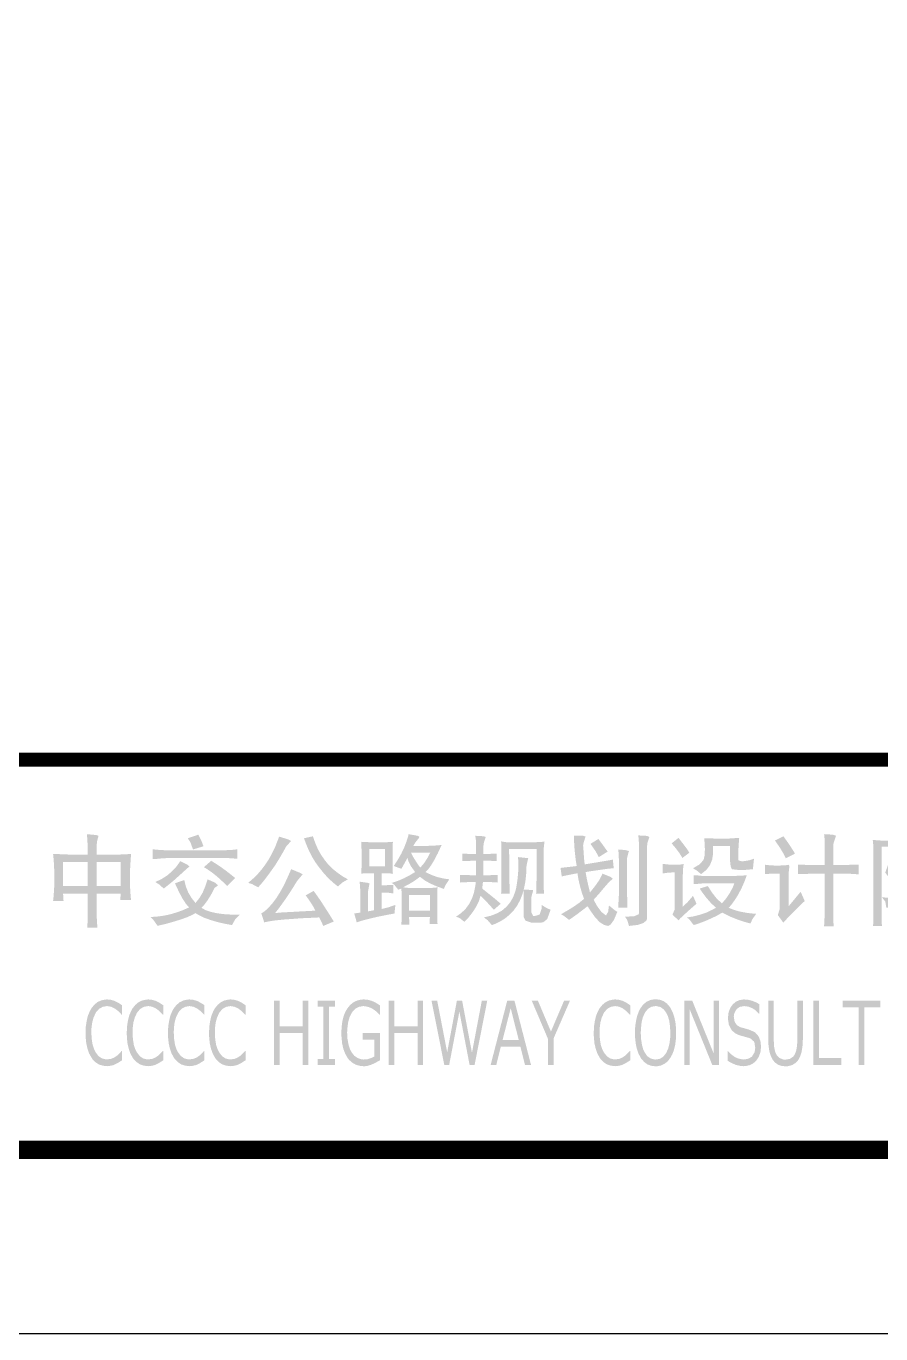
# Model space of a CAD drawing. Header units: millimetres. Extents: x 2630 to 3503, y 1668 to 1965.
# Drawn here: x 2676.4 to 2722.8, y 1668.3 to 1739.3 of the extents above; entities that cross this region are included whole.
import ezdxf

# ---------------------------------------------------------------- set-up
doc = ezdxf.new("R2010")
doc.units = ezdxf.units.MM

# ---------------------------------------------------------------- blocks, each defined once
blk = doc.blocks.new('tk')
h = blk.add_hatch(color=256)
h.paths.add_polyline_path([(50.249, -270.97), (48.983, -270.97), (48.976, -270.97), (48.567, -270.95), (48.205, -270.936), (47.89, -270.923), (47.91, -271.137)])
h.paths.add_polyline_path([(50.269, -270.266), (50.336, -270.025), (50.356, -269.938), (50.229, -269.898), (49.727, -269.851), (49.727, -269.864), (49.747, -270.112), (49.767, -270.474), (49.767, -270.97), (50.249, -270.97), (50.256, -270.621)])
h.paths.add_polyline_path([(52.126, -270.923), (52.065, -270.93), (51.73, -270.95), (51.362, -270.963), (50.973, -270.97), (50.249, -270.97), (47.91, -271.137), (47.937, -271.486), (47.957, -271.928), (47.957, -272.518), (47.944, -272.84), (48.433, -272.672), (48.433, -271.359), (49.767, -271.359), (50.249, -271.359), (51.563, -271.359), (52.099, -271.285)])
h.paths.add_polyline_path([(50.249, -271.359), (49.767, -271.359), (49.767, -272.672), (50.249, -272.672)], flags=17)
h.paths.add_polyline_path([(52.059, -271.928), (52.079, -271.647), (52.099, -271.285), (51.563, -271.359), (51.563, -272.672), (50.249, -272.672), (49.767, -272.672), (48.433, -272.672), (47.944, -272.84), (47.917, -273.222), (47.89, -273.483), (48.46, -273.483), (48.453, -273.443), (48.433, -273.088), (49.767, -273.088), (52.086, -272.994), (52.059, -272.518)])
h.paths.add_polyline_path([(52.086, -272.994), (49.767, -273.088), (51.563, -273.088), (51.536, -273.436), (52.126, -273.436), (52.112, -273.322)])
h.paths.add_polyline_path([(50.249, -273.088), (49.767, -273.088), (49.767, -274.093), (49.767, -274.247), (49.76, -274.669), (49.747, -274.924), (50.289, -274.924), (50.289, -274.85), (50.269, -274.529), (50.249, -274.093)])
h = blk.add_hatch(color=256)
h.paths.add_polyline_path([(55.926, -270.166), (55.778, -269.878), (55.209, -270.072), (55.356, -270.313), (55.49, -270.682), (56.06, -270.508)])
h.paths.add_polyline_path([(57.896, -270.682), (57.829, -270.682), (57.641, -270.702), (57.293, -270.722), (56.871, -270.729), (54.183, -270.729), (56.891, -271.144), (57.172, -271.144), (57.554, -271.158), (57.829, -271.184), (57.896, -271.184)])
h.paths.add_polyline_path([(54.183, -270.729), (54.116, -270.729), (53.748, -270.715), (53.392, -270.682), (53.305, -270.682), (53.305, -271.205), (53.419, -271.205), (53.479, -271.198), (53.828, -271.164), (54.203, -271.144), (56.891, -271.144)])
h.paths.add_polyline_path([(55.249, -271.647), (55.296, -271.6), (55.182, -271.506), (54.793, -271.318), (54.786, -271.332), (54.579, -271.627), (54.337, -271.881), (54.069, -272.109), (53.768, -272.297), (53.439, -272.451), (53.66, -272.585), (53.895, -272.806), (53.969, -272.753), (54.223, -272.552), (54.512, -272.31), (54.813, -272.036), (54.84, -272.015), (55.101, -271.774)])
h.paths.add_polyline_path([(57.32, -271.868), (57.018, -271.647), (56.737, -271.459), (56.475, -271.298), (56.08, -271.647), (56.221, -271.727), (56.489, -271.908), (56.77, -272.129), (57.052, -272.384), (57.346, -272.672), (57.782, -272.237), (57.635, -272.116)])
h.paths.add_polyline_path([(56.281, -272.304), (56.274, -272.33), (56.153, -272.692), (56.013, -273.027), (55.832, -273.329), (55.624, -273.59), (55.101, -273.631), (55.276, -273.832), (55.255, -273.838), (54.927, -273.986), (54.592, -274.106), (55.624, -274.14), (55.825, -274.26), (56.107, -274.395), (56.422, -274.508), (56.777, -274.616), (57.172, -274.71), (57.608, -274.79), (57.789, -274.468), (58.023, -274.227), (57.547, -274.22), (57.119, -274.193), (56.743, -274.14), (56.428, -274.066), (56.16, -273.972), (55.952, -273.852), (56.066, -273.731), (56.261, -273.476), (56.462, -273.155), (56.67, -272.759), (56.804, -272.672), (56.844, -272.625), (56.696, -272.491)])
h.paths.add_polyline_path([(55.101, -272.699), (55.014, -272.344), (54.512, -272.518), (54.552, -272.619), (54.746, -273.027), (54.927, -273.362), (55.101, -273.631), (55.624, -273.59), (55.416, -273.329), (55.235, -273.027)])
h.paths.add_polyline_path([(55.43, -274.247), (55.624, -274.14), (54.592, -274.106), (54.25, -274.207), (53.902, -274.281), (53.54, -274.328), (53.178, -274.354), (53.352, -274.529), (53.567, -274.837), (53.58, -274.83), (54.069, -274.71), (54.491, -274.589), (54.86, -274.475), (55.175, -274.361)])
h = blk.add_hatch(color=256)
h.paths.add_polyline_path([(60.557, -270.508), (60.737, -270.313), (60.825, -270.226), (60.65, -270.132), (60.168, -269.985), (60.087, -270.199), (59.947, -270.554), (59.786, -270.89), (59.612, -271.205), (59.417, -271.506), (59.209, -271.781), (58.982, -272.042), (58.74, -272.277), (58.486, -272.498), (58.687, -272.558), (59.029, -272.739), (59.136, -272.619), (59.357, -272.357), (59.565, -272.082), (59.772, -271.794), (59.98, -271.499), (60.175, -271.178), (60.369, -270.849)])
h.paths.add_polyline_path([(62.265, -270.648), (62.125, -270.32), (62.004, -269.965), (61.522, -270.072), (61.528, -270.105), (61.656, -270.441), (61.796, -270.769), (61.957, -271.084), (62.138, -271.379), (62.346, -271.667), (62.567, -271.942), (62.808, -272.21), (63.07, -272.458), (63.358, -272.692), (63.606, -272.478), (63.901, -272.304), (63.653, -272.163), (63.365, -271.969), (63.096, -271.754), (62.849, -271.513), (62.634, -271.245), (62.44, -270.963)])
h.paths.add_polyline_path([(61.146, -272.391), (61.16, -272.377), (61.388, -272.103), (61.455, -272.036), (61.294, -271.948), (60.825, -271.754), (60.778, -271.855), (60.59, -272.283), (60.402, -272.672), (60.208, -273.021), (60.014, -273.329), (59.813, -273.597), (59.612, -273.825), (59.411, -274.013), (59.203, -274.16), (59.947, -274.14), (60.107, -273.939), (60.295, -273.684), (60.496, -273.403), (60.704, -273.094), (60.925, -272.753)])
h.paths.add_polyline_path([(61.341, -274.421), (61.823, -274.401), (62.353, -274.374), (59.203, -274.16), (59.357, -274.642), (59.411, -274.629), (59.618, -274.589), (59.866, -274.549), (60.168, -274.515), (60.51, -274.482), (60.905, -274.455)], flags=17)
h.paths.add_polyline_path([(62.815, -274.08), (62.607, -273.758), (62.413, -273.456), (62.225, -273.188), (62.044, -272.934), (61.609, -273.175), (61.79, -273.423), (61.991, -273.731), (62.131, -274.006), (62.105, -274.006), (61.803, -274.026), (61.367, -274.046), (60.925, -274.073), (60.523, -274.093), (60.195, -274.113), (59.947, -274.14), (59.203, -274.16), (62.353, -274.374), (62.373, -274.441), (62.426, -274.529), (62.567, -274.837), (63.137, -274.596), (63.029, -274.421)])
h = blk.add_hatch(color=256)
h.paths.add_polyline_path([(66.347, -270.266), (66.219, -270.28), (65.871, -270.293), (65.127, -270.293), (66.327, -270.642)])
h.paths.add_polyline_path([(65.127, -270.293), (65.027, -270.286), (64.624, -270.266), (64.645, -270.702), (64.645, -271.6), (64.645, -271.627), (65.06, -271.6), (65.06, -270.662), (65.911, -270.662), (66.327, -270.642)])
h.paths.add_polyline_path([(66.327, -270.682), (66.327, -270.642), (65.911, -270.662), (65.911, -271.6), (65.06, -271.6), (64.645, -271.627), (64.624, -271.995), (64.685, -271.989), (65.04, -271.975), (65.321, -271.975), (66.34, -271.881), (66.327, -271.513)])
h.paths.add_polyline_path([(66.34, -271.881), (65.321, -271.975), (65.958, -271.975), (65.985, -271.975), (66.347, -271.995)])
h.paths.add_polyline_path([(65.737, -271.975), (65.321, -271.975), (65.321, -273.986), (65.737, -273.919), (65.737, -273.021), (65.931, -273.021), (65.737, -272.625)])
h.paths.add_polyline_path([(66.374, -272.605), (66.307, -272.612), (65.931, -272.625), (65.737, -272.625), (65.931, -273.021), (66.012, -273.021), (66.347, -273.068), (66.374, -273.068)])
h.paths.add_polyline_path([(65.06, -272.625), (65.08, -272.538), (64.993, -272.498), (64.537, -272.431), (64.564, -272.672), (64.578, -273.041), (64.578, -274.113), (64.993, -274.046), (64.993, -273.021), (64.993, -272.974)])
h.paths.add_polyline_path([(66.481, -273.698), (66.441, -273.711), (66.126, -273.818), (65.737, -273.919), (65.321, -273.986), (64.993, -274.046), (64.578, -274.113), (64.249, -274.16), (64.383, -274.642), (64.557, -274.582), (64.819, -274.508), (65.14, -274.428), (65.516, -274.341), (65.945, -274.254), (66.434, -274.16)])
h.paths.add_polyline_path([(67.768, -270.052), (67.788, -269.985), (67.687, -269.938), (67.198, -269.851), (67.178, -269.958), (67.077, -270.28), (66.95, -270.601), (67.459, -270.487), (67.56, -270.313)])
h.paths.add_polyline_path([(68.994, -270.441), (68.572, -270.474), (68.23, -270.487), (67.459, -270.487), (66.95, -270.601), (68.377, -270.856), (68.243, -271.117), (68.042, -271.426), (67.835, -271.667), (68.243, -271.788), (68.411, -271.56), (68.592, -271.265), (68.786, -270.89)])
h.paths.add_polyline_path([(66.95, -270.601), (66.796, -270.923), (66.608, -271.251), (66.394, -271.58), (66.461, -271.607), (66.809, -271.734), (67.138, -271.144), (67.466, -271.117), (67.332, -270.856), (68.377, -270.856)])
h.paths.add_polyline_path([(67.466, -271.117), (67.138, -271.144), (67.178, -271.285), (67.332, -271.6), (67.553, -271.908), (67.278, -272.076), (67.814, -272.17), (67.835, -272.183), (68.089, -272.371), (68.391, -272.538), (68.739, -272.692), (69.121, -272.826), (69.182, -272.659), (69.409, -272.304), (69.115, -272.263), (68.766, -272.183), (68.431, -272.062), (68.116, -271.908), (68.243, -271.788), (67.835, -271.667), (67.667, -271.439)])
h.paths.add_polyline_path([(67.546, -272.371), (67.814, -272.17), (67.278, -272.076), (66.957, -272.243), (66.628, -272.384), (66.28, -272.498), (66.427, -272.605), (66.635, -272.867), (66.695, -272.846), (66.809, -272.806), (67.261, -272.78), (66.896, -272.739), (67.238, -272.558)])
h.paths.add_polyline_path([(68.773, -272.739), (68.645, -272.759), (68.29, -272.779), (67.265, -272.779), (66.809, -272.806), (66.809, -272.826), (66.829, -273.222), (66.829, -274.18), (68.357, -274.354), (68.337, -274.73), (68.773, -274.73), (68.759, -274.522), (68.753, -274.16), (67.225, -274.006), (67.225, -273.155), (68.357, -273.155), (68.753, -273.121)])
h.paths.add_polyline_path([(68.753, -273.242), (68.753, -273.121), (68.357, -273.155), (68.357, -274.006), (67.225, -274.006), (68.753, -274.16)], flags=17)
h.paths.add_polyline_path([(66.829, -274.18), (66.823, -274.415), (66.809, -274.77), (67.245, -274.77), (67.225, -274.354), (68.357, -274.354)])
h = blk.add_hatch(color=256)
h.paths.add_polyline_path([(71.373, -270.052), (71.393, -270.005), (71.286, -269.965), (70.824, -269.938), (70.857, -270.193), (70.87, -270.528), (70.87, -270.923), (71.266, -270.923), (71.266, -270.528), (71.273, -270.367)])
h.paths.add_polyline_path([(71.983, -270.903), (71.862, -270.916), (71.46, -270.923), (71.266, -270.923), (70.87, -270.923), (70.649, -270.923), (71.44, -271.298), (71.655, -271.298), (71.983, -271.318)])
h.paths.add_polyline_path([(70.649, -270.923), (70.455, -270.923), (70.127, -270.903), (70.127, -271.318), (70.2, -271.305), (70.676, -271.298), (70.87, -271.298), (71.266, -271.298), (71.44, -271.298)])
h.paths.add_polyline_path([(71.266, -271.298), (70.87, -271.298), (70.87, -272.082), (71.266, -272.082)])
h.paths.add_polyline_path([(71.266, -272.082), (70.629, -272.082), (69.999, -272.062), (69.999, -272.478), (70.227, -272.464), (70.609, -272.451), (70.85, -272.451)])
h.paths.add_polyline_path([(72.03, -272.062), (71.836, -272.076), (71.44, -272.082), (71.266, -272.082), (70.85, -272.451), (71.48, -272.451), (71.708, -272.458), (72.03, -272.478)])
h.paths.add_polyline_path([(71.239, -272.451), (70.85, -272.451), (70.83, -272.632), (70.757, -273.007), (70.643, -273.342), (70.488, -273.644), (70.294, -273.912), (70.053, -274.14), (69.778, -274.334), (69.972, -274.408), (70.234, -274.616), (70.442, -274.395), (70.683, -274.086), (70.877, -273.785), (71.018, -273.49), (71.112, -273.195), (71.574, -273.108), (71.199, -272.806)])
h.paths.add_polyline_path([(71.574, -273.108), (71.112, -273.195), (71.219, -273.309), (71.36, -273.443), (71.614, -273.718), (71.829, -273.959), (72.204, -273.631), (72.104, -273.543), (71.876, -273.349)])
h.paths.add_polyline_path([(72.814, -270.293), (72.492, -270.286), (72.224, -270.246), (72.238, -270.387)], flags=17)
h.paths.add_polyline_path([(72.66, -270.662), (74.148, -270.662), (74.543, -270.595), (74.583, -270.246), (74.442, -270.273), (73.993, -270.293), (72.814, -270.293), (72.238, -270.387), (72.244, -270.769), (72.244, -272.344), (72.244, -272.384), (72.238, -272.893), (72.224, -273.088), (72.687, -273.088)])
h.paths.add_polyline_path([(74.543, -270.796), (74.543, -270.595), (74.148, -270.662), (74.148, -272.324), (74.148, -272.377), (74.141, -272.793), (74.128, -273.088), (74.563, -273.088), (74.556, -273.074), (74.543, -272.833), (74.543, -272.304)], flags=17)
h.paths.add_polyline_path([(73.598, -271.647), (73.611, -271.54), (73.685, -271.205), (73.712, -271.164), (73.705, -271.158), (73.337, -271.117), (73.142, -271.097), (73.156, -271.278), (73.162, -271.633), (73.149, -271.995), (73.109, -272.357), (73.055, -272.719), (73.002, -272.947), (72.881, -273.269), (72.72, -273.55), (72.519, -273.791), (72.278, -273.999), (71.99, -274.16), (71.655, -274.287), (71.286, -274.374), (71.487, -274.522), (71.722, -274.79), (71.909, -274.723), (72.197, -274.582), (72.459, -274.415), (72.693, -274.22), (72.908, -273.992), (73.089, -273.744), (73.243, -273.463), (73.37, -273.155), (73.451, -272.88), (73.906, -272.88), (73.451, -272.867), (73.464, -272.82), (73.538, -272.458), (73.585, -272.062)])
h.paths.add_polyline_path([(73.953, -272.954), (73.953, -272.893), (73.906, -272.88), (73.451, -272.88), (73.451, -274.354), (73.967, -274.301), (73.866, -274.093), (73.866, -273.503), (73.873, -273.262)])
h.paths.add_polyline_path([(74.865, -274.093), (74.912, -273.959), (74.684, -273.858), (74.429, -273.698), (74.422, -273.912), (74.315, -274.22), (74.101, -274.287), (73.967, -274.301), (73.451, -274.354), (73.551, -274.549), (73.886, -274.663), (74.322, -274.663), (74.51, -274.642), (74.731, -274.462)])
h = blk.add_hatch(color=256)
h.paths.add_polyline_path([(76.788, -270.052), (76.815, -269.985), (76.654, -269.931), (76.178, -269.938), (76.185, -270.159), (76.205, -270.541), (76.239, -270.91), (76.279, -271.251), (76.332, -271.58), (76.768, -271.493), (76.761, -271.459), (76.728, -271.151), (76.701, -270.729), (76.681, -270.487), (76.688, -270.387)])
h.paths.add_polyline_path([(78.296, -271.231), (78.269, -271.238), (78.088, -271.272), (77.78, -271.325), (77.338, -271.399), (76.768, -271.493), (76.332, -271.58), (76.306, -271.587), (75.897, -271.633), (75.588, -271.667), (75.454, -271.687), (78.283, -271.707), (78.343, -271.707)])
h.paths.add_polyline_path([(77.116, -271.861), (77.666, -271.781), (78.055, -271.727), (78.283, -271.707), (75.454, -271.687), (75.521, -272.149), (75.622, -272.123), (75.95, -272.056), (76.373, -271.975), (76.815, -271.908)])
h.paths.add_polyline_path([(76.815, -271.908), (76.373, -271.975), (76.426, -272.31), (76.507, -272.659), (76.607, -273.014), (76.728, -273.369), (76.694, -273.396), (76.473, -273.577), (76.922, -273.765), (77.083, -274.019), (77.344, -274.381), (77.927, -274.267), (77.901, -274.254), (77.679, -274.08), (77.465, -273.798), (77.251, -273.416), (77.318, -273.342), (77.539, -273.094), (77.049, -273.021), (77.043, -272.974), (76.962, -272.639), (76.882, -272.283)])
h.paths.add_polyline_path([(78.115, -272.424), (78.296, -272.277), (78.175, -272.176), (77.726, -271.995), (77.693, -272.089), (77.559, -272.344), (77.344, -272.652), (77.049, -273.021), (77.539, -273.094), (77.82, -272.759)])
h.paths.add_polyline_path([(76.922, -273.765), (76.473, -273.577), (76.198, -273.771), (75.863, -273.979), (75.481, -274.2), (75.642, -274.294), (75.917, -274.508), (76.064, -274.408), (76.373, -274.187), (76.654, -273.972)])
h.paths.add_polyline_path([(78.356, -274.508), (78.537, -274.073), (78.37, -273.959), (78.082, -273.724), (78.041, -274.059), (77.927, -274.267), (77.344, -274.381), (77.586, -274.636), (77.82, -274.783), (78.035, -274.837), (78.175, -274.763)])
h.paths.add_polyline_path([(77.947, -270.709), (77.726, -270.4), (77.512, -270.112), (77.076, -270.38), (77.157, -270.487), (77.364, -270.789), (77.532, -271.097), (78.015, -270.796)])
h.paths.add_polyline_path([(79.06, -271.231), (79.06, -271.171), (79.147, -270.836), (79.174, -270.769), (78.973, -270.715), (78.584, -270.682), (78.604, -270.843), (78.624, -271.231), (78.624, -272.826), (78.624, -273.141), (78.604, -273.503), (78.584, -273.852), (79.087, -273.852), (79.087, -273.523), (79.067, -273.168), (79.06, -272.867)])
h.paths.add_polyline_path([(80.152, -270.554), (80.166, -270.353), (80.266, -270.052), (80.286, -270.005), (80.152, -269.945), (79.677, -269.918), (79.703, -270.152), (79.717, -270.595), (79.717, -274.14), (79.683, -274.214), (79.435, -274.314), (78.953, -274.334), (79.073, -274.508), (79.174, -274.837), (79.636, -274.783), (79.965, -274.676), (80.139, -274.515), (80.152, -274.314)])
h = blk.add_hatch(color=256)
h.paths.add_polyline_path([(87.94, -270.508), (87.739, -270.213), (87.558, -269.965), (87.102, -270.199), (87.129, -270.239), (87.35, -270.554), (87.538, -270.863), (87.692, -271.164), (88.194, -270.903), (88.161, -270.856)])
h.paths.add_polyline_path([(87.846, -271.513), (87.665, -271.546), (87.189, -271.56), (87.886, -271.58)], flags=17)
h.paths.add_polyline_path([(87.886, -271.58), (87.189, -271.56), (86.854, -271.546), (86.552, -271.513), (86.552, -272.015), (86.586, -272.015), (86.867, -272.002), (87.363, -271.995), (87.853, -271.888)])
h.paths.add_polyline_path([(87.846, -272.277), (87.853, -271.888), (87.363, -271.995), (87.363, -273.785), (87.846, -273.765)])
h.paths.add_polyline_path([(88.717, -273.483), (88.496, -272.98), (87.846, -273.765), (87.363, -273.785), (87.357, -273.925), (87.256, -274.247), (87.558, -274.663), (87.645, -274.555), (87.846, -274.348), (88.087, -274.093), (88.375, -273.805)])
h.paths.add_polyline_path([(90.265, -271.533), (89.287, -271.533), (89.052, -271.533), (88.65, -271.513), (88.349, -271.513), (88.349, -272.015), (88.697, -272.015), (88.979, -272.002), (89.307, -271.995), (89.81, -271.995)])
h.paths.add_polyline_path([(90.265, -270.528), (90.285, -270.327), (90.399, -270.005), (90.419, -269.938), (90.245, -269.878), (89.769, -269.851), (89.789, -270.005), (89.81, -270.4), (89.81, -271.533), (90.265, -271.533)])
h.paths.add_polyline_path([(91.646, -271.513), (91.23, -271.513), (91.11, -271.519), (90.768, -271.533), (90.265, -271.533), (89.81, -271.995), (90.795, -271.995), (90.929, -271.995), (91.297, -272.009), (91.646, -272.036)])
h.paths.add_polyline_path([(90.265, -271.995), (89.81, -271.995), (89.81, -273.811), (89.803, -274.133), (89.789, -274.495), (89.769, -274.857), (90.292, -274.857), (90.279, -274.669), (90.272, -274.321), (90.265, -273.832)])
h = blk.add_hatch(color=256)
h.paths.add_polyline_path([(93, -270.199), (92.731, -270.193), (92.41, -270.159), (92.43, -270.273)])
h.paths.add_polyline_path([(94.132, -270.159), (93.924, -270.186), (93.522, -270.199), (93, -270.199), (92.43, -270.273), (92.45, -270.662), (92.45, -271.473), (92.45, -274.287), (92.45, -274.488), (92.43, -274.837), (92.912, -274.837), (92.899, -274.649), (92.892, -274.267), (92.892, -271.426), (92.892, -270.528), (93.569, -270.528), (94.005, -270.467)])
h.paths.add_polyline_path([(94.005, -270.467), (93.569, -270.528), (93.549, -270.595), (93.402, -271.037), (93.274, -271.412), (93.174, -271.714), (93.087, -271.948), (93.134, -271.995), (93.361, -272.297), (93.509, -272.612), (93.569, -272.934), (93.522, -273.188), (93.301, -273.309), (93.951, -273.403), (94.025, -273.088), (94.012, -272.887), (93.924, -272.578), (93.77, -272.243), (93.542, -271.888), (93.63, -271.64), (93.737, -271.298), (93.851, -270.943), (93.884, -270.823)], flags=17)
h.paths.add_polyline_path([(93.951, -273.403), (93.301, -273.309), (92.912, -273.282), (93.093, -273.51), (93.154, -273.852), (93.482, -273.785), (93.77, -273.631)], flags=17)
h.paths.add_polyline_path([(95.707, -269.878), (95.097, -269.965), (95.251, -270.213), (95.379, -270.554), (95.901, -270.554)])
h.paths.add_polyline_path([(95.901, -270.554), (94.574, -270.554), (94.434, -270.548), (94.072, -270.528), (94.079, -270.608)], flags=17)
h.paths.add_polyline_path([(97.195, -270.528), (97.108, -270.541), (96.732, -270.554), (95.901, -270.554), (94.079, -270.608), (94.092, -270.99), (94.092, -271.091), (94.072, -271.406), (94.548, -271.406), (94.541, -271.318), (94.528, -270.943), (96.692, -270.943), (97.175, -270.903)])
h.paths.add_polyline_path([(97.168, -270.97), (97.175, -270.903), (96.692, -270.943), (96.692, -271.057), (96.672, -271.426), (97.215, -271.426), (97.202, -271.285)])
h.paths.add_polyline_path([(95.271, -271.58), (95.111, -271.58), (94.682, -271.573), (94.44, -271.56), (94.44, -271.975), (94.501, -271.969), (94.802, -271.955), (95.271, -271.948), (95.948, -271.948)])
h.paths.add_polyline_path([(96.672, -271.56), (96.411, -271.573), (95.948, -271.58), (95.271, -271.58), (95.948, -271.948), (96.431, -271.955), (96.672, -271.975)])
h.paths.add_polyline_path([(97.061, -272.451), (96.954, -272.458), (96.518, -272.478), (94.528, -272.478), (96.23, -272.846), (96.397, -272.846), (96.826, -272.853), (97.061, -272.867)])
h.paths.add_polyline_path([(94.528, -272.478), (94.447, -272.471), (94.112, -272.451), (94.112, -272.867), (94.125, -272.867), (94.507, -272.846), (94.789, -272.846), (96.082, -272.846), (96.23, -272.846)])
h.paths.add_polyline_path([(95.204, -272.846), (94.789, -272.846), (94.789, -272.927), (94.755, -273.289), (94.668, -273.604), (94.521, -273.858), (94.32, -274.059), (94.058, -274.214), (93.743, -274.307), (93.368, -274.354), (93.536, -274.488), (93.784, -274.77), (93.81, -274.79), (94.099, -274.669), (94.447, -274.488), (94.722, -274.301), (94.923, -274.093), (94.997, -273.946), (95.097, -273.644), (95.164, -273.275)])
h.paths.add_polyline_path([(96.082, -272.846), (95.667, -272.846), (95.667, -274.334), (95.674, -274.508), (95.848, -274.71), (96.21, -274.75), (96.605, -274.75), (96.712, -274.75), (96.967, -274.649), (97.155, -274.401), (96.384, -274.354), (96.236, -274.341), (96.082, -274.14)])
h.paths.add_polyline_path([(97.282, -274.006), (97.121, -273.932), (96.799, -273.698), (96.753, -273.999), (96.605, -274.281), (96.384, -274.354), (97.155, -274.401)])
h = blk.add_hatch(color=256)
h.paths.add_polyline_path([(82.136, -270.407), (81.861, -270.052), (81.486, -270.353), (81.674, -270.568), (81.895, -270.856), (82.076, -271.144), (82.451, -270.856), (82.344, -270.688)])
h.paths.add_polyline_path([(82.143, -271.473), (81.982, -271.499), (81.573, -271.513), (82.103, -271.774)])
h.paths.add_polyline_path([(81.573, -271.513), (81.446, -271.513), (81.07, -271.473), (81.003, -271.473), (81.003, -271.975), (81.07, -271.975), (81.198, -271.955), (81.553, -271.928), (81.66, -271.928), (82.103, -271.774)])
h.paths.add_polyline_path([(82.096, -272.062), (82.103, -271.774), (81.66, -271.928), (81.66, -273.698), (81.647, -273.959), (81.533, -274.227), (81.861, -274.529), (81.962, -274.421), (82.183, -274.214), (82.471, -273.952), (82.096, -273.785)])
h.paths.add_polyline_path([(82.645, -273.195), (82.592, -273.269), (82.351, -273.55), (82.096, -273.785), (82.471, -273.952), (82.84, -273.631)])
h.paths.add_polyline_path([(83.892, -270.092), (83.852, -270.092), (83.476, -270.072), (83.255, -270.072), (83.269, -270.179)], flags=17)
h.paths.add_polyline_path([(85.159, -270.052), (84.957, -270.065), (84.569, -270.092), (83.892, -270.092), (83.269, -270.179), (83.295, -270.655), (83.282, -271.003), (83.235, -271.205), (83.208, -271.265), (83.007, -271.493), (82.645, -271.707), (82.82, -271.801), (83.081, -272.015), (83.128, -271.989), (83.383, -271.788), (83.57, -271.533), (83.691, -271.231), (83.744, -270.883), (83.738, -270.487), (84.656, -270.487), (85.132, -270.387)])
h.paths.add_polyline_path([(85.112, -270.769), (85.132, -270.387), (84.656, -270.487), (84.656, -270.729), (84.656, -271.265), (84.696, -271.607), (85.319, -271.332), (85.112, -271.272), (85.105, -271.205)])
h.paths.add_polyline_path([(85.963, -271.184), (85.695, -271.272), (85.319, -271.332), (84.696, -271.607), (84.763, -271.754), (84.803, -271.761), (85.112, -271.794), (85.474, -271.794), (85.902, -271.754)])
h.paths.add_polyline_path([(85.574, -272.082), (85.52, -272.089), (85.219, -272.109), (84.763, -272.123), (83.342, -272.123), (85.433, -272.458)])
h.paths.add_polyline_path([(83.342, -272.123), (83.175, -272.123), (82.8, -272.082), (82.686, -272.082), (82.686, -272.565), (82.82, -272.565), (83.007, -272.538), (83.362, -272.518), (84.897, -272.518), (85.433, -272.458)])
h.paths.add_polyline_path([(83.704, -273.054), (83.497, -272.739), (83.45, -272.672), (83.014, -272.806), (83.161, -273.027), (83.376, -273.309), (83.617, -273.584), (83.892, -273.852), (83.684, -273.966), (83.356, -274.12), (83.014, -274.234), (82.672, -274.321), (82.317, -274.374), (82.458, -274.488), (82.686, -274.79), (82.947, -274.71), (83.302, -274.575), (83.637, -274.428), (83.946, -274.281), (84.24, -274.113), (85.205, -274.059), (84.877, -273.966), (84.589, -273.852), (84.73, -273.691), (84.22, -273.61), (84.18, -273.577), (83.925, -273.336)])
h.paths.add_polyline_path([(85.112, -273.121), (85.279, -272.8), (85.433, -272.458), (84.897, -272.518), (84.823, -272.712), (84.663, -273.027), (84.462, -273.329), (84.22, -273.61), (84.73, -273.691), (84.924, -273.423)])
h.paths.add_polyline_path([(86.077, -274.18), (85.969, -274.173), (85.567, -274.126), (85.205, -274.059), (84.24, -274.113), (84.401, -274.2), (84.71, -274.348), (85.045, -274.482), (85.393, -274.602), (85.768, -274.703), (85.882, -274.462)])
for points in [[(51.637, -279.146), (51.442, -279.019), (51.234, -278.911), (51.027, -278.851), (50.826, -278.831), (50.718, -278.838), (50.497, -278.885), (50.296, -278.979), (50.122, -279.126), (49.968, -279.314), (49.881, -279.474), (49.78, -279.716), (49.713, -279.997), (49.666, -280.305), (49.653, -280.647), (49.66, -280.902), (49.693, -281.224), (49.76, -281.512), (49.847, -281.766), (49.968, -281.981), (50.028, -282.075), (50.196, -282.242), (50.377, -282.363), (50.591, -282.43), (50.826, -282.457), (50.933, -282.45), (51.154, -282.403), (51.208, -282.383), (51.395, -282.289), (51.637, -282.135), (51.637, -281.626), (51.61, -281.626), (51.57, -281.679), (51.375, -281.874), (51.201, -281.994), (51.027, -282.061), (50.812, -282.088), (50.752, -282.088), (50.537, -282.034), (50.356, -281.907), (50.202, -281.706), (50.122, -281.552), (50.035, -281.291), (49.988, -280.989), (49.968, -280.647), (49.974, -280.393), (50.015, -280.078), (50.088, -279.81), (50.196, -279.582), (50.229, -279.521), (50.39, -279.34), (50.584, -279.233), (50.806, -279.193), (50.832, -279.193), (51.033, -279.226), (51.234, -279.32), (51.422, -279.461), (51.61, -279.655), (51.637, -279.655)], [(53.875, -279.146), (53.681, -279.019), (53.473, -278.911), (53.265, -278.851), (53.064, -278.831), (52.957, -278.838), (52.736, -278.885), (52.535, -278.979), (52.36, -279.126), (52.206, -279.314), (52.119, -279.474), (52.019, -279.716), (51.952, -279.997), (51.905, -280.305), (51.891, -280.647), (51.898, -280.902), (51.931, -281.224), (51.998, -281.512), (52.086, -281.766), (52.206, -281.981), (52.266, -282.075), (52.434, -282.242), (52.615, -282.363), (52.829, -282.43), (53.064, -282.457), (53.171, -282.45), (53.392, -282.403), (53.446, -282.383), (53.634, -282.289), (53.875, -282.135), (53.875, -281.626), (53.848, -281.626), (53.808, -281.679), (53.614, -281.874), (53.439, -281.994), (53.265, -282.061), (53.051, -282.088), (52.99, -282.088), (52.776, -282.034), (52.595, -281.907), (52.441, -281.706), (52.36, -281.552), (52.273, -281.291), (52.226, -280.989), (52.206, -280.647), (52.213, -280.393), (52.253, -280.078), (52.327, -279.81), (52.434, -279.582), (52.468, -279.521), (52.628, -279.34), (52.823, -279.233), (53.044, -279.193), (53.071, -279.193), (53.272, -279.226), (53.473, -279.32), (53.66, -279.461), (53.848, -279.655), (53.875, -279.655)], [(56.113, -279.146), (55.919, -279.019), (55.711, -278.911), (55.503, -278.851), (55.302, -278.831), (55.195, -278.838), (54.974, -278.885), (54.773, -278.979), (54.599, -279.126), (54.445, -279.314), (54.357, -279.474), (54.257, -279.716), (54.19, -279.997), (54.143, -280.305), (54.13, -280.647), (54.136, -280.902), (54.17, -281.224), (54.237, -281.512), (54.324, -281.766), (54.445, -281.981), (54.505, -282.075), (54.672, -282.242), (54.853, -282.363), (55.068, -282.43), (55.302, -282.457), (55.41, -282.45), (55.631, -282.403), (55.684, -282.383), (55.872, -282.289), (56.113, -282.135), (56.113, -281.626), (56.086, -281.626), (56.046, -281.679), (55.852, -281.874), (55.678, -281.994), (55.503, -282.061), (55.289, -282.088), (55.229, -282.088), (55.014, -282.034), (54.833, -281.907), (54.679, -281.706), (54.599, -281.552), (54.512, -281.291), (54.465, -280.989), (54.445, -280.647), (54.451, -280.393), (54.491, -280.078), (54.565, -279.81), (54.672, -279.582), (54.706, -279.521), (54.867, -279.34), (55.061, -279.233), (55.282, -279.193), (55.309, -279.193), (55.51, -279.226), (55.711, -279.32), (55.899, -279.461), (56.086, -279.655), (56.113, -279.655)], [(58.345, -279.146), (58.151, -279.019), (57.943, -278.911), (57.735, -278.851), (57.534, -278.831), (57.427, -278.838), (57.206, -278.885), (57.005, -278.979), (56.83, -279.126), (56.676, -279.314), (56.589, -279.474), (56.489, -279.716), (56.422, -279.997), (56.375, -280.305), (56.361, -280.647), (56.368, -280.902), (56.401, -281.224), (56.468, -281.512), (56.556, -281.766), (56.676, -281.981), (56.737, -282.075), (56.904, -282.242), (57.085, -282.363), (57.299, -282.43), (57.534, -282.457), (57.641, -282.45), (57.862, -282.403), (57.916, -282.383), (58.104, -282.289), (58.345, -282.135), (58.345, -281.626), (58.318, -281.626), (58.278, -281.679), (58.084, -281.874), (57.909, -281.994), (57.735, -282.061), (57.521, -282.088), (57.46, -282.088), (57.246, -282.034), (57.065, -281.907), (56.911, -281.706), (56.83, -281.552), (56.743, -281.291), (56.696, -280.989), (56.676, -280.647), (56.683, -280.393), (56.723, -280.078), (56.797, -279.81), (56.904, -279.582), (56.938, -279.521), (57.098, -279.34), (57.293, -279.233), (57.514, -279.193), (57.541, -279.193), (57.742, -279.226), (57.943, -279.32), (58.13, -279.461), (58.318, -279.655), (58.345, -279.655)], [(62.875, -279.22), (63.197, -279.22), (63.197, -278.891), (62.252, -278.891), (62.252, -279.22), (62.574, -279.22), (62.574, -282.068), (62.252, -282.068), (62.252, -282.396), (63.197, -282.396), (63.197, -282.068), (62.875, -282.068)], [(79.241, -279.146), (79.047, -279.019), (78.839, -278.911), (78.631, -278.851), (78.43, -278.831), (78.323, -278.838), (78.102, -278.885), (77.901, -278.979), (77.726, -279.126), (77.572, -279.314), (77.485, -279.474), (77.385, -279.716), (77.318, -279.997), (77.271, -280.305), (77.257, -280.647), (77.264, -280.902), (77.297, -281.224), (77.364, -281.512), (77.452, -281.766), (77.572, -281.981), (77.633, -282.075), (77.8, -282.242), (77.981, -282.363), (78.195, -282.43), (78.43, -282.457), (78.537, -282.45), (78.758, -282.403), (78.812, -282.383), (79, -282.289), (79.241, -282.135), (79.241, -281.626), (79.214, -281.626), (79.174, -281.679), (78.98, -281.874), (78.805, -281.994), (78.631, -282.061), (78.417, -282.088), (78.356, -282.088), (78.142, -282.034), (77.961, -281.907), (77.807, -281.706), (77.726, -281.552), (77.639, -281.291), (77.592, -280.989), (77.572, -280.647), (77.579, -280.393), (77.619, -280.078), (77.693, -279.81), (77.8, -279.582), (77.834, -279.521), (77.994, -279.34), (78.189, -279.233), (78.41, -279.193), (78.437, -279.193), (78.638, -279.226), (78.839, -279.32), (79.026, -279.461), (79.214, -279.655), (79.241, -279.655)], [(89.488, -278.891), (89.186, -278.891), (89.186, -282.396), (90.714, -282.396), (90.714, -282.014), (89.488, -282.014)], [(92.819, -278.891), (90.775, -278.891), (90.775, -279.267), (91.646, -279.267), (91.646, -282.396), (91.947, -282.396), (91.947, -279.267), (92.819, -279.267)]]:
    blk.add_hatch(color=256).paths.add_polyline_path(points)
h = blk.add_hatch(color=256)
h.paths.add_polyline_path([(60.188, -280.292), (60.188, -278.891), (59.88, -278.891), (59.88, -282.396), (60.188, -282.396), (60.188, -280.661), (61.455, -280.661)])
h.paths.add_polyline_path([(61.756, -278.891), (61.455, -278.891), (61.455, -280.292), (60.188, -280.292), (61.455, -280.661), (61.455, -282.396), (61.756, -282.396)])
h = blk.add_hatch(color=256)
h.paths.add_polyline_path([(65.643, -279.146), (64.732, -279.193), (64.839, -279.2), (65.047, -279.247), (65.248, -279.34), (65.435, -279.474), (65.616, -279.655), (65.643, -279.655)], flags=17)
h.paths.add_polyline_path([(65.402, -278.999), (65.194, -278.905), (64.986, -278.851), (64.779, -278.831), (64.624, -278.838), (64.403, -278.891), (64.209, -278.985), (64.028, -279.126), (63.881, -279.314), (63.78, -279.468), (63.68, -279.716), (63.606, -279.99), (63.566, -280.299), (63.545, -280.641), (63.559, -280.915), (63.592, -281.237), (63.659, -281.525), (63.753, -281.773), (63.874, -281.988), (63.968, -282.115), (64.765, -282.095), (64.658, -282.088), (64.444, -282.021), (64.256, -281.894), (64.108, -281.706), (64.015, -281.532), (63.934, -281.27), (63.881, -280.969), (63.86, -280.627), (63.874, -280.399), (63.914, -280.084), (63.988, -279.81), (64.095, -279.582), (64.149, -279.501), (64.309, -279.334), (64.504, -279.233), (64.732, -279.193), (65.643, -279.146), (65.616, -279.133)])
h.paths.add_polyline_path([(65.643, -280.647), (64.712, -280.647), (64.712, -281.023), (65.342, -281.023), (65.342, -281.927), (65.201, -282.001), (64.986, -282.075), (64.765, -282.095), (63.968, -282.115), (64.135, -282.262), (64.33, -282.376), (64.544, -282.437), (64.779, -282.463), (64.799, -282.463), (64.98, -282.437), (65.174, -282.376), (65.395, -282.276), (65.643, -282.135)])
h = blk.add_hatch(color=256)
h.paths.add_polyline_path([(66.421, -280.292), (66.421, -278.891), (66.119, -278.891), (66.119, -282.396), (66.421, -282.396), (66.421, -280.661), (67.687, -280.661)])
h.paths.add_polyline_path([(67.989, -278.891), (67.687, -278.891), (67.687, -280.292), (66.421, -280.292), (67.687, -280.661), (67.687, -282.396), (67.989, -282.396)])
h = blk.add_hatch(color=256)
h.paths.add_polyline_path([(68.753, -278.891), (68.444, -278.891), (69.141, -282.396), (69.296, -281.699)])
h.paths.add_polyline_path([(69.959, -279.488), (70.106, -278.891), (69.825, -278.891), (69.296, -281.699), (69.141, -282.396), (69.403, -282.396)])
h.paths.add_polyline_path([(70.106, -278.891), (69.959, -279.488), (70.515, -282.396), (70.643, -281.726)])
h.paths.add_polyline_path([(71.474, -278.891), (71.179, -278.891), (70.643, -281.726), (70.515, -282.396), (70.783, -282.396)])
h = blk.add_hatch(color=256)
h.paths.add_polyline_path([(72.305, -281.036), (72.747, -279.307), (72.948, -278.891), (72.559, -278.891), (71.655, -282.396), (71.963, -282.396), (72.211, -281.398), (73.276, -281.398)])
h.paths.add_polyline_path([(72.948, -278.891), (72.747, -279.307), (73.183, -281.036), (72.305, -281.036), (73.276, -281.398), (73.524, -282.396), (73.853, -282.396)])
h = blk.add_hatch(color=256)
h.paths.add_polyline_path([(74.932, -280.574), (74.221, -278.891), (73.886, -278.891), (74.778, -280.989), (74.778, -282.396), (75.079, -282.396), (75.079, -280.942)])
h.paths.add_polyline_path([(75.97, -278.891), (75.649, -278.891), (74.932, -280.574), (75.079, -280.942)])
h = blk.add_hatch(color=256)
h.paths.add_polyline_path([(81.111, -282.323), (81.285, -282.182), (80.615, -282.095), (80.575, -282.095), (80.36, -282.041), (80.172, -281.921), (80.025, -281.713), (79.951, -281.565), (79.878, -281.304), (79.831, -280.996), (79.811, -280.647), (79.824, -280.393), (79.857, -280.078), (79.924, -279.803), (80.025, -279.575), (80.052, -279.528), (80.206, -279.34), (80.394, -279.226), (80.615, -279.193), (79.945, -279.106), (79.797, -279.307), (79.717, -279.454), (79.623, -279.702), (79.556, -279.984), (79.509, -280.299), (79.496, -280.647), (79.502, -280.888), (79.536, -281.21), (79.596, -281.505), (79.683, -281.76), (79.797, -281.981), (79.837, -282.048), (79.998, -282.229), (80.179, -282.363), (80.387, -282.437), (80.615, -282.463), (80.688, -282.463), (80.91, -282.423)])
h.paths.add_polyline_path([(81.432, -281.981), (81.513, -281.833), (81.613, -281.585), (81.68, -281.304), (81.721, -280.989), (81.734, -280.647), (81.727, -280.399), (81.694, -280.078), (81.633, -279.783), (81.546, -279.528), (81.432, -279.307), (81.392, -279.24), (81.231, -279.052), (81.05, -278.925), (80.843, -278.844), (80.615, -278.824), (80.541, -278.824), (80.32, -278.865), (80.126, -278.958), (79.945, -279.106), (80.615, -279.193), (80.655, -279.193), (80.869, -279.24), (81.057, -279.367), (81.205, -279.568), (81.278, -279.722), (81.359, -279.984), (81.399, -280.292), (81.419, -280.647), (81.412, -280.895), (81.372, -281.21), (81.305, -281.485), (81.205, -281.713), (81.184, -281.753), (81.03, -281.947), (80.836, -282.061), (80.615, -282.095), (81.285, -282.182)])
h = blk.add_hatch(color=256)
h.paths.add_polyline_path([(82.464, -279.354), (82.605, -278.891), (82.183, -278.891), (82.183, -282.396), (82.464, -282.396)])
h.paths.add_polyline_path([(82.605, -278.891), (82.464, -279.354), (83.698, -282.396), (83.771, -281.766)])
h.paths.add_polyline_path([(84.053, -278.891), (83.771, -278.891), (83.771, -281.766), (83.698, -282.396), (84.053, -282.396)])
h = blk.add_hatch(color=256)
h.paths.add_polyline_path([(86.251, -279.086), (86.063, -278.985), (85.849, -278.898), (85.641, -278.851), (85.427, -278.831), (85.393, -278.831), (85.159, -278.871), (84.964, -278.965), (84.797, -279.113), (85.427, -279.193), (85.433, -279.193), (85.654, -279.22), (85.856, -279.3), (86.05, -279.421), (86.224, -279.595), (86.251, -279.595)])
h.paths.add_polyline_path([(85.199, -279.233), (85.427, -279.193), (84.797, -279.113), (84.683, -279.273), (84.582, -279.528), (84.549, -279.823), (84.549, -279.897), (84.596, -280.198), (84.71, -280.439), (84.77, -280.52), (84.944, -280.674), (85.165, -280.775), (85.715, -280.929), (85.795, -280.969), (85.963, -281.123), (85.983, -281.163), (86.03, -281.465), (85.996, -281.693), (85.862, -281.921), (85.829, -281.954), (85.641, -282.055), (85.407, -282.095), (86.083, -282.155), (86.217, -281.961), (86.311, -281.699), (86.345, -281.405), (86.345, -281.398), (86.311, -281.09), (86.211, -280.835), (86.204, -280.828), (86.036, -280.634), (85.916, -280.567), (85.675, -280.466), (85.648, -280.46), (85.42, -280.393), (85.219, -280.339), (85.038, -280.232), (84.911, -280.044), (84.864, -279.776), (84.89, -279.588), (85.018, -279.354)])
h.paths.add_polyline_path([(86.083, -282.155), (85.407, -282.095), (85.333, -282.088), (85.125, -282.048), (84.924, -281.961), (84.736, -281.82), (84.555, -281.639), (84.535, -281.639), (84.535, -282.162), (84.562, -282.182), (84.777, -282.303), (84.991, -282.39), (85.199, -282.437), (85.4, -282.457), (85.5, -282.45), (85.721, -282.403), (85.916, -282.309)])
h = blk.add_hatch(color=256)
h.paths.add_polyline_path([(87.035, -278.891), (86.733, -278.891), (86.733, -281.002), (86.733, -281.036), (86.754, -281.371), (86.8, -281.659), (86.874, -281.907), (86.975, -282.108), (87.672, -282.102), (87.558, -282.095), (87.35, -282.014), (87.196, -281.854), (87.115, -281.686), (87.055, -281.405), (87.035, -281.043)])
h.paths.add_polyline_path([(88.597, -281.364), (88.617, -281.002), (88.617, -278.891), (88.315, -278.891), (88.315, -281.056), (88.302, -281.344), (88.248, -281.646), (88.154, -281.86), (88.087, -281.941), (87.906, -282.061), (87.672, -282.102), (86.975, -282.108), (87.109, -282.262), (87.27, -282.376), (87.457, -282.443), (87.672, -282.463), (87.812, -282.457), (88.034, -282.396), (88.221, -282.282), (88.375, -282.115), (88.469, -281.927), (88.55, -281.673)])
at = {"color": 7, "true_color": 0xffffff, "flags": 128}
blk.add_lwpolyline([(420, -297), (0, -297), (0, 0), (420, 0)], close=True, dxfattribs=at)
at = {"const_width": 1, "flags": 128}
blk.add_lwpolyline([(410, -10), (25, -10), (25, -287), (410, -287)], close=True, dxfattribs=at)
at = {"const_width": 0.75}
blk.add_lwpolyline([(410, -265.8), (25, -265.8), (25, -287)], dxfattribs=at)

msp = doc.modelspace()

# ---------------------------------------------------------------- block references
msp.add_blockref('tk', (2629.951, 1965.291))

doc.saveas('drawing.dxf')
